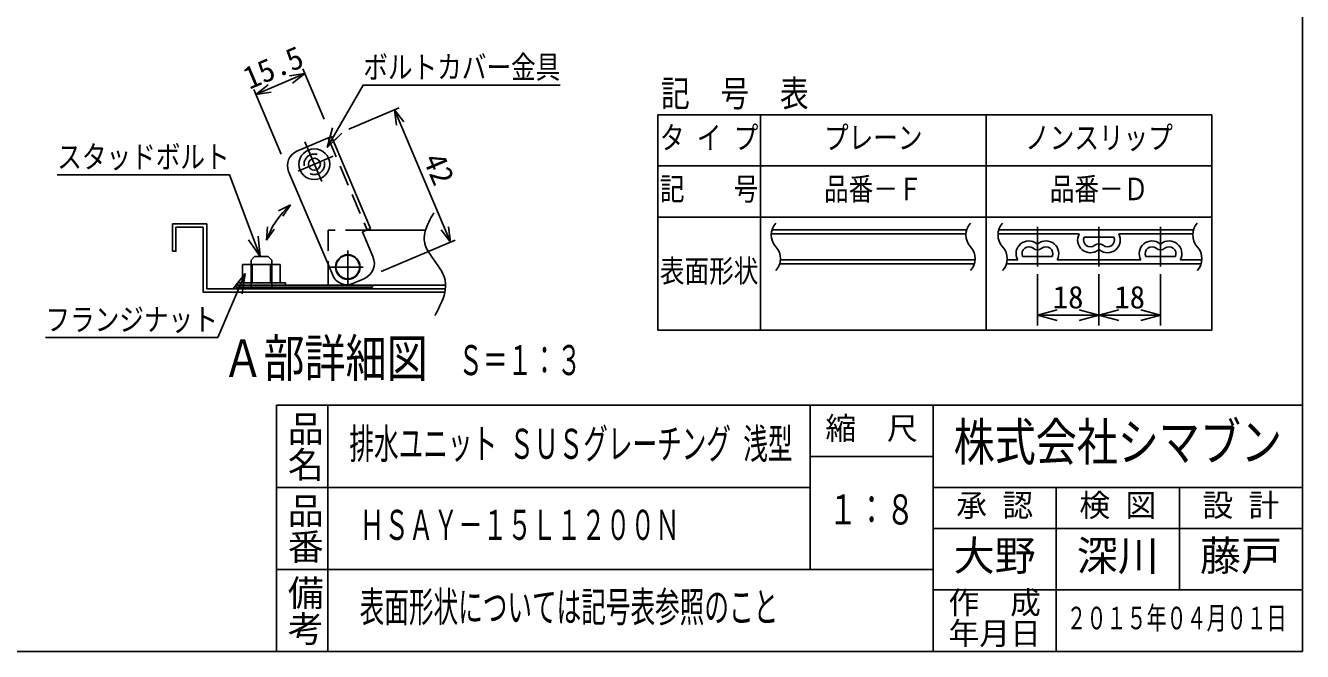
# Model space of a CAD drawing. Units: millimetres, scale not verified, with parts at other scales. Extents: x -1092 to 1092, y -744 to 696.
# Drawn here: x 96 to 1092, y -744 to -256 of the extents above; entities that cross this region are included whole.
import ezdxf
from ezdxf.enums import TextEntityAlignment as Align

# ---------------------------------------------------------------- set-up
doc = ezdxf.new("R2010")
doc.units = ezdxf.units.MM
doc.header["$LTSCALE"] = 8
doc.linetypes.add('CHAIN1', pattern=[8, 5, -1, 1, -1])
doc.linetypes.add('DASHED2', pattern=[3, 2, -1])
for name, color, linetype in [('0-7_枠細線', 5, 'Continuous'), ('0-8_枠中線', 5, 'Continuous'), ('1-2_極細2', 2, 'Continuous'), ('1-3_細線2', 4, 'Continuous'), ('1-5_寸法2', 7, 'Continuous')]:
    doc.layers.add(name, color=color, linetype=linetype)
doc.styles.add('@ＭＳ ゴシック', font='')
doc.styles.add('ＭＳ ゴシック', font='')
doc.styles.get('@ＭＳ ゴシック').set_extended_font_data('@MS Gothic')
doc.styles.get('ＭＳ ゴシック').set_extended_font_data('MS Gothic')

msp = doc.modelspace()

# ---------------------------------------------------------------- linework, layer by layer
at = {"layer": '0-7_枠細線'}
for p, q in [((589.315, -325.308), (1021.315, -325.308)), ((589.315, -325.308), (589.315, -493.308)), ((669.315, -325.308), (669.315, -493.308)), ((845.315, -325.308), (845.315, -493.308)), ((1021.315, -325.308), (1021.315, -493.308)), ((589.315, -365.308), (1021.315, -365.308)), ((589.315, -405.308), (1021.315, -405.308)), ((678.423, -415.037), (830.232, -415.037)), ((855.223, -415.037), (1007.032, -415.037)), ((677.837, -418.237), (829.646, -418.237)), ((854.637, -418.237), (917.937, -418.237)), ((921.761, -420.904), (944.87, -420.904)), ((948.694, -418.237), (1006.446, -418.237)), ((873.761, -435.837), (896.87, -435.837)), ((969.761, -435.837), (992.87, -435.837)), ((684.399, -441.704), (836.208, -441.704)), ((684.985, -438.504), (836.794, -438.504)), ((861.2, -441.704), (1013.009, -441.704)), ((861.786, -438.504), (869.937, -438.504)), ((900.694, -438.504), (965.937, -438.504)), ((996.694, -438.504), (1013.595, -438.504)), ((885.315, -449.704), (885.315, -489.704)), ((933.315, -449.704), (933.315, -489.704)), ((981.315, -449.704), (981.315, -489.704)), ((885.315, -481.704), (900.77, -477.563)), ((933.315, -481.704), (917.861, -477.563)), ((933.315, -481.704), (948.77, -477.563)), ((981.315, -481.704), (965.861, -477.563)), ((885.315, -481.704), (900.77, -485.845)), ((885.315, -481.704), (933.315, -481.704)), ((933.315, -481.704), (917.861, -485.845)), ((933.315, -481.704), (948.77, -485.845)), ((933.315, -481.704), (981.315, -481.704)), ((981.315, -481.704), (965.861, -485.845)), ((589.315, -493.308), (1021.315, -493.308)), ((332, -552), (332, -744)), ((708, -552), (708, -680)), ((804, -552), (804, -744)), ((708, -592), (804, -592)), ((708, -616), (292, -616)), ((1092, -616), (804, -616)), ((900, -616), (900, -744)), ((996, -616), (996, -696)), ((804, -648), (1092, -648)), ((804, -680), (292, -680)), ((1092, -696), (804, -696))]:
    msp.add_line(p, q, dxfattribs=at)
at = {"layer": '0-7_枠細線', "linetype": 'CHAIN1'}
for p, q in [((885.315, -412.797), (885.315, -443.754)), ((933.315, -412.797), (933.315, -443.754)), ((981.315, -412.797), (981.315, -443.754))]:
    msp.add_line(p, q, dxfattribs=at)
at = {"layer": '0-7_枠細線'}
for centre, radius, start, end in [((691.555, -419.096), 13.745, 137.56163, 222.43837), ((843.363, -419.096), 13.745, 137.56163, 222.43837), ((868.355, -419.096), 13.745, 137.56163, 222.43837), ((1020.164, -419.096), 13.745, 137.56163, 222.43837), ((878.649, -433.704), 9.947, 51.31781, 208.85363), ((885.315, -425.377), 0.72, 231.31781, 308.68219), ((891.982, -433.704), 9.947, 331.14637, 128.68219), ((926.649, -423.037), 9.947, 151.14637, 308.68219), ((926.649, -423.037), 5.333, 156.42182, 308.68219), ((933.315, -431.364), 5.333, 51.31781, 128.68219), ((939.982, -423.037), 9.947, 231.31781, 28.85363), ((939.982, -423.037), 5.333, 231.31781, 23.57818), ((974.649, -433.704), 9.947, 51.31781, 208.85363), ((981.315, -425.377), 0.72, 231.31781, 308.68219), ((987.982, -433.704), 9.947, 331.14637, 128.68219), ((671.268, -437.645), 13.745, 317.56163, 42.43837), ((823.076, -437.645), 13.745, 317.56163, 42.43837), ((848.068, -437.645), 13.745, 317.56163, 42.43837), ((878.649, -433.704), 5.333, 51.31781, 203.57818), ((885.315, -425.377), 5.333, 231.31781, 308.68219), ((891.982, -433.704), 5.333, 336.42182, 128.68219), ((933.315, -431.364), 0.72, 51.31781, 128.68219), ((974.649, -433.704), 5.333, 51.31781, 203.57818), ((981.315, -425.377), 5.333, 231.31781, 308.68219), ((987.982, -433.704), 5.333, 336.42182, 128.68219), ((999.877, -437.645), 13.745, 317.56163, 42.43837)]:
    msp.add_arc(centre, radius, start, end, dxfattribs=at)
at = {"layer": '0-8_枠中線'}
msp.add_lwpolyline([(-1092, -744), (-1092, 696), (1092, 696), (1092, -744)], close=True, dxfattribs=at)
msp.add_lwpolyline([(1092, -552), (292, -552), (292, -744)], dxfattribs=at)
at = {"layer": '1-2_極細2', "linetype": 'CHAIN1'}
for p, q in [((314.015, -346.373), (327.238, -377.524)), ((336.203, -357.716), (308.741, -369.373)), ((347.553, -457.488), (347.553, -431.21)), ((334.06, -444.152), (359.6, -444.152))]:
    msp.add_line(p, q, dxfattribs=at)
at = {"layer": '1-2_極細2'}
for p, q in [((331.503, -350.995), (334.264, -340.691)), ((331.503, -350.995), (339.046, -343.452)), ((210.881, -410.434), (237.548, -410.434)), ((210.881, -431.767), (210.881, -410.434)), ((213.548, -413.1), (234.881, -413.1)), ((237.548, -410.434), (237.548, -461.1)), ((408.329, -415.5), (361.819, -415.5)), ((273.091, -442.167), (273.091, -456.567)), ((287.338, -442.167), (287.338, -456.567)), ((237.548, -461.1), (423.115, -461.1)), ((260.18, -458.167), (260.18, -459.767)), ((260.18, -458.167), (332.215, -458.167)), ((260.18, -459.767), (366.847, -459.767)), ((261.548, -458.167), (298.881, -458.167)), ((366.847, -459.767), (366.847, -458.167))]:
    msp.add_line(p, q, dxfattribs=at)
at = {"layer": '1-2_極細2', "linetype": 'DASHED2'}
for p, q in [((332.32, -343.43), (362.745, -415.107)), ((332.215, -415.5), (332.215, -442.06)), ((361.819, -415.5), (332.215, -415.5))]:
    msp.add_line(p, q, dxfattribs=at)
at = {"layer": '1-2_極細2'}
for points in [[(414.681, -401.794), (414.584, -401.964), (414.298, -402.47), (413.831, -403.299), (413.199, -404.426), (412.431, -405.823), (411.565, -407.451), (410.65, -409.267), (409.745, -411.222), (408.91, -413.264), (408.202, -415.337), (407.664, -417.387), (407.319, -419.357), (407.169, -421.194), (407.187, -422.846), (407.329, -424.267), (407.533, -425.418), (407.737, -426.264), (407.885, -426.782), (407.939, -426.956), (407.995, -427.13), (408.173, -427.649), (408.501, -428.499), (409.016, -429.658), (409.752, -431.098), (410.725, -432.781), (411.93, -434.664), (413.327, -436.7), (414.852, -438.834), (416.419, -441.011), (417.936, -443.173), (419.32, -445.259), (420.506, -447.211), (421.458, -448.974), (422.172, -450.495), (422.667, -451.73), (422.978, -452.64), (423.146, -453.198), (423.198, -453.386), (423.248, -453.574)], [(210.881, -431.767), (213.548, -431.767), (213.548, -413.1)], [(234.881, -413.1), (234.881, -463.767), (423.115, -463.767)], [(332.215, -442.06), (332.215, -458.167), (423.85, -458.167)], [(423.248, -453.574), (423.385, -454.134), (423.57, -455.052), (423.746, -456.307), (423.85, -457.868), (423.822, -459.696), (423.614, -461.744), (423.205, -463.958), (422.594, -466.279), (421.808, -468.641), (420.894, -470.98), (419.91, -473.23), (418.92, -475.326), (417.985, -477.21), (417.157, -478.828), (416.478, -480.136), (415.975, -481.097), (415.667, -481.684), (415.563, -481.881)]]:
    msp.add_lwpolyline(points, dxfattribs=at)
at = {"layer": '1-2_極細2', "linetype": 'DASHED2'}
msp.add_circle((321.482, -363.964), 8, dxfattribs=at)
at = {"layer": '1-2_極細2'}
msp.add_circle((347.553, -444.152), 9.2, dxfattribs=at)
at = {"layer": '1-3_細線2'}
for p, q in [((334.775, -342.389), (307.774, -353.85)), ((365.2, -414.065), (334.775, -342.389)), ((301.416, -369.585), (335.801, -450.589)), ((359.063, -416.67), (365.2, -414.065)), ((367.191, -435.817), (359.063, -416.67)), ((285.548, -436.034), (288.215, -438.7)), ((294.948, -442.167), (265.481, -442.167)), ((265.481, -442.167), (265.481, -456.567)), ((288.215, -442.167), (288.215, -438.7)), ((294.948, -442.167), (294.948, -456.567)), ((298.881, -456.567), (261.548, -456.567)), ((261.548, -456.567), (261.548, -458.167)), ((298.881, -456.567), (298.881, -458.167)), ((351.536, -456.946), (360.127, -453.3)), ((272.215, -458.167), (272.215, -461.1)), ((288.215, -458.167), (288.215, -461.1))]:
    msp.add_line(p, q, dxfattribs=at)
at = {"layer": '1-3_細線2', "linetype": 'DASHED2'}
for p, q in [((272.215, -442.167), (272.215, -458.167)), ((288.215, -442.167), (288.215, -458.167))]:
    msp.add_line(p, q, dxfattribs=at)
at = {"layer": '1-3_細線2'}
msp.add_lwpolyline([(272.215, -442.167), (272.215, -438.7), (274.881, -436.034), (285.548, -436.034)], dxfattribs=at)
for centre, radius in [((321.482, -363.964), 12), ((321.482, -363.964), 4.667), ((347.553, -444.152), 9.6)]:
    msp.add_circle(centre, radius, dxfattribs=at)
for centre, radius, start, end in [((312.462, -364.896), 12, 113, 203), ((354.917, -441.026), 13.333, 293, 23), ((346.847, -445.9), 12, 203, 293)]:
    msp.add_arc(centre, radius, start, end, dxfattribs=at)
at = {"layer": '1-5_寸法2'}
for p, q in [((275.889, -309.445), (313.936, -293.295)), ((313.936, -293.295), (302.053, -294.965)), ((313.936, -293.295), (304.48, -300.683)), ((329.044, -328.888), (312.373, -289.613)), ((295.686, -356.084), (274.326, -305.763)), ((275.889, -309.445), (285.345, -302.057)), ((275.889, -309.445), (287.772, -307.775)), ((348.276, -336.658), (387.551, -319.987)), ((383.869, -321.55), (391.257, -331.006)), ((383.869, -321.55), (385.539, -333.433)), ((427.631, -424.646), (383.869, -321.55)), ((331.503, -350.995), (335.644, -335.54)), ((331.503, -350.995), (342.817, -339.681)), ((302.973, -395.633), (293.395, -400.329)), ((302.973, -395.633), (297.026, -404.488)), ((284.072, -423.294), (284.965, -412.665)), ((284.072, -423.294), (290.16, -414.536)), ((427.631, -424.646), (420.243, -415.19)), ((427.631, -424.646), (425.961, -412.763)), ((279.348, -436.034), (270.038, -423.021)), ((279.348, -436.034), (277.792, -420.11)), ((373.628, -447.569), (431.313, -423.083)), ((267.493, -449.112), (257.626, -461.708)), ((267.493, -449.112), (265.246, -464.953))]:
    msp.add_line(p, q, dxfattribs=at)
for points in [[(331.503, -350.995), (359.638, -302.263), (513.238, -302.263)], [(279.348, -436.034), (255.396, -372.247), (120.996, -372.247)], [(267.493, -449.112), (246.171, -499.168), (111.771, -499.168)]]:
    msp.add_lwpolyline(points, dxfattribs=at)
msp.add_arc((346.847, -445.9), 66.721, 131.11509, 160.19528, dxfattribs=at)

# ---------------------------------------------------------------- texts
at = {"layer": '0-7_枠細線', "style": 'ＭＳ ゴシック'}
for s, height, width, p in [('タ イ プ', 17.6, 0.8, (590.915, -357.308)), ('プレーン', 17.6, 0.8, (718.915, -357.308)), ('ノンスリップ', 17.6, 0.8, (875.715, -357.308)), ('記\u3000\u3000号', 17.6, 0.8, (590.915, -397.308)), ('品番－Ｆ', 17.6, 0.8, (718.915, -397.308)), ('品番－Ｄ', 17.6, 0.8, (894.915, -397.308)), ('表面形状', 17.6, 0.8, (590.915, -461.308)), ('Ａ部詳細図', 29.33, 0.8, (249.83, -538.637)), ('Ｓ＝１：３', 23.46, 0.6, (433.749, -535.481)), ('排水ユニット ＳＵＳグレーチング 浅型', 23.46, 0.6, (348.8, -600.751)), ('株式会社シマブン', 29.33, 0.8, (820, -604)), ('１：８', 23.46, 0.7, (722.4, -652)), ('ＨＳＡＹ－１５Ｌ１２００Ｎ', 23.46, 0.6, (356.8, -664)), ('表面形状については記号表参照のこと', 23.46, 0.6, (356.8, -728)), ('２０１５年０４月０１日', 17.6, 0.65, (908, -732))]:
    msp.add_text(s, height=height, dxfattribs=dict(at, width=width)).set_placement(p, align=Align.BOTTOM_LEFT)
for s, height, p in [('18', 17.6, (897.315, -481.704)), ('18', 17.6, (945.315, -481.704)), ('縮\u3000尺', 17.6, (720, -584)), ('承 認', 17.6, (822, -644)), ('検 図', 17.6, (918, -644)), ('設 計', 17.6, (1014, -644)), ('大野', 23.46, (820, -688)), ('深川', 23.46, (916, -688)), ('藤戸', 23.46, (1012, -688)), ('作\u3000成', 17.6, (816, -720)), ('年月日', 17.6, (816, -744))]:
    msp.add_text(s, height=height, dxfattribs=at).set_placement(p, align=Align.BOTTOM_LEFT)
at = {"layer": '0-7_枠細線', "style": '@ＭＳ ゴシック'}
for s, p in [('品名', (298, -556)), ('品番', (298, -620)), ('備考', (298, -684))]:
    msp.add_text(s, height=20.53, rotation=270, dxfattribs=at).set_placement(p, align=Align.BOTTOM_LEFT)
at = {"layer": '0-7_枠細線', "insert": (591.81, -321.308), "char_height": 20.53, "attachment_point": 7, "style": 'ＭＳ ゴシック'}
msp.add_mtext('\\T2.07;\\W0.8;記号表', dxfattribs=at)
at = {"layer": '1-5_寸法2', "style": 'ＭＳ ゴシック'}
for s, rotation, p in [('15.5', 23, (272.82, -310.748)), ('42', 293, (401.061, -362.052))]:
    msp.add_text(s, height=17.6, rotation=rotation, dxfattribs=at).set_placement(p, align=Align.BOTTOM_LEFT)
at = {"layer": '1-5_寸法2', "style": 'ＭＳ ゴシック', "width": 0.8}
for s, p in [('ボルトカバー金具', (359.638, -302.263)), ('スタッドボルト', (120.996, -372.247)), ('フランジナット', (111.771, -499.168))]:
    msp.add_text(s, height=17.6, dxfattribs=at).set_placement(p, align=Align.BOTTOM_LEFT)

doc.saveas('drawing.dxf')
